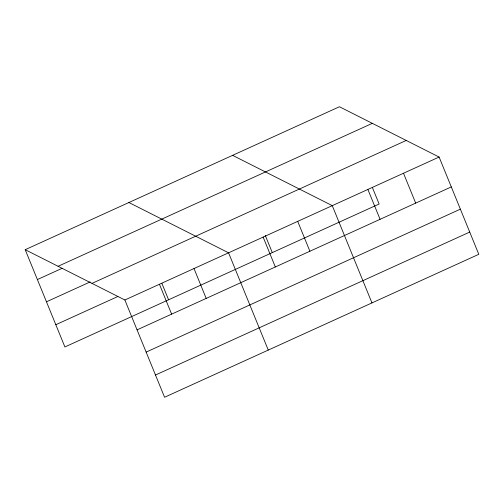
<?xml version="1.0" encoding="UTF-8"?>
<svg xmlns="http://www.w3.org/2000/svg" width="504" height="504" viewBox="0 0 504 504"><rect width="100%" height="100%" fill="white"/><g stroke="black" fill="none" stroke-linecap="round" stroke-linejoin="round"><path stroke-width="0.76" d="M25.2 249.694L339.431 106.747L439.11 157.046L478.8 254.306L164.569 397.253L124.872 299.987L25.2 249.694L64.89 346.954L379.128 204.013L372.393 187.507M58.092 266.288L372.324 123.341M37.391 279.562L62.08 268.33M46.469 301.802L90.203 281.906M91.98 283.393L406.218 140.446M55.818 324.715L117.892 296.478M124.872 299.987L439.11 157.046M137.063 329.862L451.3 186.915M146.141 352.101L460.373 209.154M155.49 375.014L469.722 232.067M232.596 155.345L332.268 205.645L371.958 302.91M128.898 202.52L228.57 252.819L268.267 350.085M403.496 173.244L415.687 203.118M367.882 189.447L380.073 219.316M297.7 221.369L309.891 251.238M265.262 235.393L272.286 252.611M263.138 237.094L275.329 266.962M194.008 268.544L206.199 298.412M161.853 283.286L168.588 299.786M159.44 284.269L171.631 314.137"/></g></svg>
